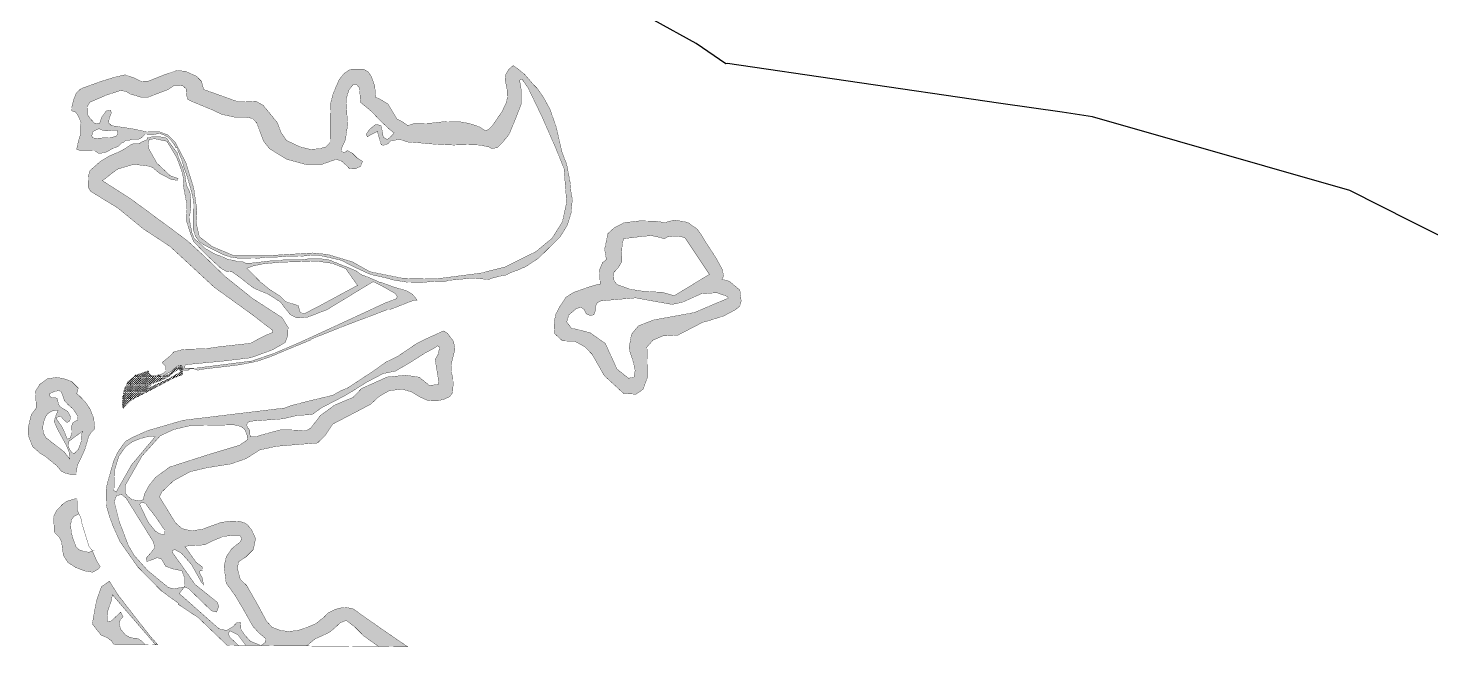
# Model space of a CAD drawing. Header units: metres. Extents: x 319750 to 415268, y 1725605 to 1842937.
# Drawn here: x 323609 to 328339, y 1824958 to 1827046 of the extents above; entities that cross this region are included whole.
import ezdxf

# ---------------------------------------------------------------- set-up
doc = ezdxf.new("R2010")
doc.units = ezdxf.units.M
doc.header["$MEASUREMENT"] = 0
doc.layers.add('DISTRICT BOUNDRY', color=86, linetype='Continuous')
doc.layers.add('MANGROOVES BUFFER ZONE', color=120, linetype='Continuous')

msp = doc.modelspace()

# ---------------------------------------------------------------- hatches: boundary and pattern name
at = {"layer": 'MANGROOVES BUFFER ZONE'}
h = msp.add_hatch(dxfattribs=at)
h.set_pattern_fill('GRASS', color=256, scale=5)
h.paths.add_polyline_path([(324449.5, 1826726.2), (324401.2, 1826785.4), (324376.2, 1826799.1), (324348.9, 1826797.8), (324318.2, 1826796.6), (324200.6, 1826838.7), (324193, 1826866.5), (324176.7, 1826883), (324139.4, 1826900.2), (324109.5, 1826902.3), (324068.2, 1826888.4), (324015.5, 1826867.2), (323990.5, 1826865.9), (323964.8, 1826878.1), (323935.7, 1826888), (323900.4, 1826880.1), (323854.7, 1826865.9), (323816.3, 1826852), (323786.7, 1826841.4), (323771.3, 1826826.9), (323762.5, 1826805.3), (323755.5, 1826777.4), (323755.8, 1826766.7), (323769.2, 1826762.1), (323777.4, 1826749.6), (323780.2, 1826743.8), (323781.8, 1826741.4), (323787.2, 1826726), (323785.1, 1826710.6), (323785.1, 1826705.2), (323785, 1826697.1), (323784.9, 1826685), (323780.8, 1826673), (323776.6, 1826656.9), (323772.4, 1826636.8), (323784.5, 1826632.6), (323808.6, 1826632.4), (323832.8, 1826632.2), (323844.8, 1826624.1), (323856.9, 1826624), (323873.1, 1826627.9), (323881.2, 1826631.8), (323893.4, 1826639.8), (323905.5, 1826643.7), (323913.6, 1826647.7), (323925.8, 1826659.7), (323929.8, 1826659.6), (323937.9, 1826667.6), (323950, 1826667.5), (323962.1, 1826671.5), (323982.3, 1826671.3), (323990.4, 1826675.3), (323994.5, 1826679.3), (324002.6, 1826687.3), (324014.7, 1826687.2), (324018.7, 1826687.1), (324034.8, 1826687), (324051, 1826690.9), (324063.1, 1826686.8), (324079.1, 1826678.6), (324091.1, 1826666.4), (324103.1, 1826650.1), (324107, 1826642), (324111.1, 1826642), (324115, 1826629.9), (324126.8, 1826601.6), (324134.7, 1826573.3), (324142.6, 1826553), (324154.3, 1826512.6), (324162.1, 1826484.3), (324166, 1826464.2), (324165.8, 1826444), (324165.7, 1826423.8), (324165.4, 1826391.6), (324165.2, 1826367.4), (324173.1, 1826343.1), (324185, 1826326.9), (324201, 1826314.7), (324233.2, 1826298.3), (324265.3, 1826281.9), (324289.4, 1826273.6), (324317.6, 1826269.4), (324337.7, 1826269.2), (324349.8, 1826269.1), (324361.9, 1826269), (324374, 1826268.9), (324382.1, 1826268.8), (324410.3, 1826272.6), (324418.4, 1826272.6), (324438.5, 1826272.4), (324482.9, 1826276), (324527.2, 1826275.7), (324563.6, 1826279.4), (324587.7, 1826279.2), (324628, 1826270.8), (324664.2, 1826262.4), (324712.4, 1826237.9), (324756.5, 1826217.3), (324768.6, 1826213.2), (324788.7, 1826209), (324824.9, 1826200.6), (324837, 1826196.5), (324889.3, 1826188), (324937.7, 1826187.6), (324978, 1826191.3), (325010.3, 1826191), (325014.3, 1826191), (325030.5, 1826194.9), (325107.1, 1826202.3), (325159.5, 1826197.8), (325163.5, 1826197.8), (325171.6, 1826201.8), (325203.9, 1826209.6), (325224.1, 1826213.4), (325228.2, 1826217.4), (325248.4, 1826225.3), (325260.5, 1826229.3), (325276.7, 1826237.2), (325280.7, 1826237.1), (325292.9, 1826245.1), (325329.4, 1826269), (325357.8, 1826297), (325402.5, 1826341), (325427.1, 1826381.1), (325439.5, 1826421.3), (325443.9, 1826469.6), (325440, 1826485.8), (325436.3, 1826526.1), (325428.6, 1826566.5), (325424.7, 1826586.7), (325409, 1826627.2), (325389.5, 1826712), (325369.8, 1826768.6), (325365.9, 1826776.7), (325346, 1826813.1), (325326.1, 1826841.5), (325318.1, 1826849.7), (325314.1, 1826853.7), (325282.2, 1826890.3), (325262.1, 1826906.6), (325244.2, 1826919.6), (325228.9, 1826906), (325219.5, 1826889.7), (325217.1, 1826872.5), (325223.9, 1826838.1), (325224.8, 1826810.4), (325220.9, 1826794), (325206.8, 1826764.2), (325175.3, 1826718), (325161, 1826703.5), (325150.9, 1826699.5), (325128.9, 1826713.5), (325096.1, 1826723.9), (325066.6, 1826729.4), (325013.5, 1826730.2), (324962.9, 1826724.6), (324911.1, 1826723.9), (324889, 1826717), (324867.8, 1826731.7), (324852.2, 1826739.3), (324821.5, 1826790.4), (324793.2, 1826807.1), (324780.2, 1826812.8), (324777.8, 1826850), (324766.1, 1826882.2), (324755.8, 1826898), (324738.7, 1826907.5), (324699.8, 1826907.4), (324689.2, 1826903.4), (324673.1, 1826891.6), (324657.2, 1826870.8), (324646.5, 1826846.9), (324637, 1826823.5), (324628.1, 1826790.6), (324626.6, 1826659.3), (324612.6, 1826644.8), (324592, 1826639), (324560.5, 1826636.3), (324524.3, 1826645.6), (324480.4, 1826666.5), (324461.9, 1826692.4)])
h.paths.add_polyline_path([(323819.1, 1826739.3), (323809.3, 1826752.9), (323808.3, 1826780.4), (323816, 1826795.1), (323874.2, 1826820.2), (323918.9, 1826834.6), (323937.6, 1826832.8), (323952.5, 1826823.5), (323987.4, 1826813.2), (324014.9, 1826813.2), (324080.6, 1826838.4), (324101.2, 1826851.9), (324113.8, 1826852.3), (324130.5, 1826850.9), (324141.2, 1826841.2), (324143.1, 1826818.4), (324147.3, 1826804.9), (324165, 1826796.5), (324228.4, 1826770.4), (324261.9, 1826754.6), (324302.9, 1826745.7), (324339.7, 1826745.7), (324365.3, 1826741.1), (324379.7, 1826725.7), (324402.6, 1826664.3), (324423.2, 1826638.4), (324480.5, 1826603.1), (324543.9, 1826585.8), (324597.9, 1826585.4), (324647.7, 1826603.1), (324665, 1826597.5), (324679.9, 1826584.4), (324692, 1826571.9), (324710.6, 1826570.5), (324730.2, 1826579.3), (324736.2, 1826596.6), (324719, 1826606.8), (324702.2, 1826623.6), (324684.5, 1826632.9), (324676.6, 1826625.9), (324664.5, 1826629.1), (324665.4, 1826639.8), (324678.5, 1826668.2), (324685.9, 1826718), (324680.9, 1826806.2), (324691.1, 1826837.9), (324704.6, 1826855.1), (324715.8, 1826856), (324726.1, 1826843.9), (324729.8, 1826795), (324767, 1826764.3), (324797.8, 1826731.7), (324830.4, 1826701.5), (324842.5, 1826692.2), (324833.7, 1826681), (324820.1, 1826669.8), (324806.2, 1826677.7), (324802.9, 1826698.2), (324799.2, 1826716.4), (324782, 1826721.5), (324760.5, 1826704.7), (324748.9, 1826688), (324752.6, 1826678.7), (324762.4, 1826684.7), (324786.6, 1826697.3), (324793.7, 1826670.2), (324799.8, 1826651.6), (324808.6, 1826650.7), (324822.2, 1826655.3), (324831.9, 1826665.6), (324861.3, 1826670.2), (324889.2, 1826661.4), (324928.4, 1826658.6), (324980.5, 1826653.9), (325043.4, 1826651.1), (325090.5, 1826652.5), (325131.9, 1826651.1), (325162.7, 1826644.6), (325171.2, 1826639.5), (325191.2, 1826642.3), (325207, 1826658.1), (325230.8, 1826687.5), (325252.7, 1826740.5), (325270.8, 1826787.5), (325271.3, 1826838.4), (325266.7, 1826865.4), (325267.6, 1826872.9), (325274.1, 1826873.8), (325294.6, 1826844), (325341.2, 1826747.2), (325386.9, 1826643.2), (325415.8, 1826572), (325424.7, 1826457.6), (325410.2, 1826391.9), (325375.8, 1826337), (325320.8, 1826291.4), (325215.9, 1826239.5), (325134.9, 1826219.1), (324983.5, 1826199.5), (324871.5, 1826201.9), (324761.6, 1826223.8), (324701.5, 1826257.3), (324619.3, 1826282), (324568.6, 1826287.1), (324428.3, 1826278.8), (324300.7, 1826278.8), (324228.9, 1826309), (324186.1, 1826342.1), (324175.4, 1826388.6), (324178.2, 1826429.6), (324167.3, 1826505.7), (324140.8, 1826591.4), (324104.5, 1826661.2), (324080.8, 1826684.9), (324052.9, 1826695.3), (324005.8, 1826696.4), (323960.4, 1826706.1), (323890.1, 1826716.5), (323880.3, 1826725.8), (323882.1, 1826742.1), (323889.6, 1826759.4), (323886.8, 1826768.8), (323872.3, 1826766), (323857.4, 1826745.9), (323849.4, 1826723.5), (323832.6, 1826724.9)], flags=16)
h.paths.add_polyline_path([(323827.6, 1826696.5), (323840.7, 1826703.8), (323848.3, 1826706.1), (323857.1, 1826702), (323873.8, 1826698.8), (323891, 1826700.9), (323908.3, 1826701.2), (323911.8, 1826690.6), (323906.5, 1826681.6), (323889, 1826676.3), (323864.1, 1826675.5), (323838.7, 1826673.4), (323825.8, 1826675.7), (323823.5, 1826682.8)], flags=16)
h = msp.add_hatch(dxfattribs=at)
h.set_pattern_fill('GRASS', color=256, scale=5)
h.paths.add_polyline_path([(324110.9, 1826625.9), (324095, 1826646.2), (324083, 1826662.4), (324079, 1826670.5), (324075, 1826674.6), (324054.9, 1826678.8), (324046.9, 1826678.8), (324034.8, 1826678.9), (324030.7, 1826679), (324026.7, 1826679), (324010.5, 1826675.1), (324010.5, 1826671.1), (324006.5, 1826667.1), (323994.3, 1826663.1), (323982.2, 1826655.2), (323962, 1826655.3), (323953.9, 1826651.4), (323941.8, 1826643.4), (323929.6, 1826635.5), (323913.4, 1826627.5), (323881.1, 1826613.5), (323852, 1826595.6), (323817.4, 1826565.2), (323810.6, 1826542.9), (323810.9, 1826509.8), (323819.9, 1826494.7), (323911.1, 1826438.8), (323997.9, 1826367.7), (324087.2, 1826309.1), (324236.3, 1826171.4), (324357.9, 1826083.7), (324431.1, 1826027.9), (324434.1, 1826018.9), (324416, 1826012), (324389.9, 1825999.4), (324358.8, 1825982.3), (324255.2, 1825971), (324209.1, 1825964.2), (324132.2, 1825961.8), (324100, 1825953), (324087.8, 1825939.8), (324060.1, 1825917.2), (324072.7, 1825904.5), (324072.6, 1825900.5), (324072.6, 1825896.4), (324072.6, 1825892.4), (324072.5, 1825888.4), (324064.4, 1825880.4), (324052.3, 1825876.5), (324056.2, 1825868.4), (324064.3, 1825872.3), (324084.6, 1825884.3), (324092.7, 1825888.2), (324100.8, 1825896.2), (324104.9, 1825900.2), (324108.9, 1825904.2), (324113, 1825904.2), (324113, 1825908.2), (324117, 1825908.2), (324121.1, 1825908.1), (324125.1, 1825908.1), (324129.1, 1825904), (324129.1, 1825900), (324129, 1825896), (324133.1, 1825895.9), (324133, 1825891.9), (324137.1, 1825891.9), (324141.1, 1825891.8), (324145.1, 1825891.8), (324149.1, 1825891.8), (324153.2, 1825895.8), (324157.2, 1825895.7), (324161.3, 1825895.7), (324165.3, 1825895.7), (324169.3, 1825895.6), (324181.4, 1825891.5), (324197.5, 1825895.4), (324201.6, 1825895.4), (324298.4, 1825906.7), (324326.7, 1825910.5), (324383.2, 1825922.1), (324427.7, 1825937.8), (324484.3, 1825961.6), (324561.2, 1825993.2), (324565.2, 1825997.2), (324674.4, 1826040.6), (324820, 1826095.8), (324828.1, 1826095.8), (324909, 1826127.4), (324921.1, 1826127.3), (324905.1, 1826147.5), (324885, 1826159.8), (324840.8, 1826172.3), (324796.6, 1826188.8), (324792.6, 1826188.8), (324784.5, 1826192.9), (324764.5, 1826201.1), (324756.4, 1826205.2), (324732.3, 1826213.5), (324716.3, 1826225.7), (324688.2, 1826238.1), (324656, 1826250.4), (324648, 1826254.5), (324644, 1826254.5), (324627.9, 1826262.7), (324599.7, 1826267), (324579.6, 1826267.2), (324555.4, 1826267.4), (324527.1, 1826263.6), (324494.9, 1826263.9), (324470.7, 1826264.1), (324450.5, 1826260.2), (324426.3, 1826260.4), (324394.1, 1826256.6), (324361.8, 1826252.9), (324345.6, 1826253), (324341.6, 1826253), (324333.6, 1826257.1), (324313.4, 1826257.3), (324305.4, 1826261.4), (324281.3, 1826265.6), (324273.2, 1826269.7), (324265.2, 1826273.8), (324241.1, 1826282.1), (324205, 1826302.6), (324189, 1826318.8), (324169, 1826335.1), (324161.1, 1826355.3), (324157.2, 1826375.5), (324153.3, 1826395.7), (324153.5, 1826411.8), (324157.8, 1826444.1), (324157.9, 1826460.2), (324154.1, 1826492.5), (324142.3, 1826516.8), (324138.5, 1826545), (324130.6, 1826573.3), (324118.8, 1826601.6)])
h.paths.add_polyline_path([(324008, 1826581.3), (324027.7, 1826576.3), (324052, 1826555.6), (324090.6, 1826535.5), (324111.7, 1826531.8), (324114.4, 1826538.2), (324087.8, 1826547.8), (324042.9, 1826590), (324014.9, 1826640), (324013.5, 1826660.6), (324018.1, 1826670.7), (324036.9, 1826672.1), (324076.8, 1826663.9), (324110.2, 1826608), (324128.9, 1826557), (324133, 1826532.9), (324131.8, 1826515.6), (324143.3, 1826453.9), (324144.5, 1826434.1), (324142.8, 1826414.3), (324142.5, 1826395), (324157.2, 1826349.7), (324166.6, 1826325.9), (324207.8, 1826282.8), (324258.5, 1826235.5), (324278, 1826224.3), (324295.6, 1826223.7), (324316, 1826209.6), (324370.4, 1826167.8), (324419.3, 1826147.4), (324460.5, 1826121), (324472.6, 1826104.6), (324492.5, 1826079), (324515, 1826067.7), (324552.6, 1826070.9), (324617.1, 1826095.9), (324772, 1826190.3), (324804.8, 1826174.2), (324847.1, 1826149.8), (324853.4, 1826139.4), (324850.8, 1826132.6), (324815.7, 1826119.7), (324683.6, 1826058.5), (324519.3, 1825982.8), (324438.6, 1825948.5), (324363.5, 1825922.7), (324177.6, 1825899), (324136.8, 1825898.5), (324138.1, 1825910.1), (324268.4, 1825922.5), (324359.2, 1825933.5), (324434, 1825960.6), (324475.8, 1825985.3), (324484, 1826007.8), (324485.4, 1826036.2), (324464.8, 1826069.2), (324364.7, 1826134.2), (324274.3, 1826206.6), (324200, 1826278.6), (324143.5, 1826330.2), (324058.1, 1826393.5), (323956.2, 1826468.7), (323859.3, 1826530.9), (323909.8, 1826569.8), (323964.4, 1826585.9)], flags=16)
h.paths.add_polyline_path([(324346.7, 1826235.7), (324366.2, 1826242.9), (324400.3, 1826250.1), (324460.8, 1826255.9), (324530.6, 1826257.7), (324582.2, 1826259.6), (324634.2, 1826252.1), (324679.7, 1826234.2), (324719.3, 1826177.8), (324586.4, 1826106), (324539.5, 1826082), (324527, 1826086), (324524.2, 1826091.8), (324519.8, 1826109.5), (324495.2, 1826117.3), (324476.4, 1826123.6), (324458.5, 1826141.3), (324423.7, 1826163.5), (324391.6, 1826189.6)], flags=16)
h = msp.add_hatch(dxfattribs=at)
h.set_pattern_fill('GRASS', color=256, scale=5)
h.paths.add_polyline_path([(325949.7, 1826231.3), (325929.4, 1826268.6), (325895.1, 1826321.4), (325879.1, 1826348), (325863.8, 1826368.3), (325832.8, 1826390.3), (325787.9, 1826398.4), (325753.3, 1826388.8), (325743.7, 1826391.4), (325720.6, 1826394.5), (325670.9, 1826395.3), (325618.2, 1826389.1), (325585.3, 1826372.1), (325563.8, 1826352.5), (325552.7, 1826299.8), (325558.6, 1826264.8), (325545.7, 1826254.6), (325535.5, 1826230.5), (325537.7, 1826181.8), (325527.7, 1826180.4), (325502.7, 1826173.2), (325447.7, 1826153.8), (325422.5, 1826137.9), (325401.7, 1826106.4), (325388.2, 1826080.7), (325382, 1826051.7), (325383.9, 1826015.3), (325410.6, 1825990.4), (325451.9, 1825989.2), (325485.9, 1825970.5), (325510.4, 1825945.3), (325552.1, 1825872.5), (325616.8, 1825813.1), (325658.8, 1825810.5), (325682.5, 1825827.2), (325697.1, 1825867.2), (325696.6, 1825942.1), (325695.4, 1825969.6), (325715.5, 1825992.6), (325749.4, 1826007.1), (325800.2, 1826010), (325883.8, 1826053.2), (325906.3, 1826059.2), (325954.6, 1826074.6), (325994.9, 1826096), (326008.6, 1826107.6), (326013.2, 1826124.9), (326008.7, 1826162.1), (325973.3, 1826191.4), (325947.9, 1826198.6), (325954.3, 1826207.8)])
h.paths.add_polyline_path([(325582.2, 1826219.8), (325598, 1826236.6), (325611, 1826257.7), (325611, 1826275), (325609.1, 1826280.3), (325612.5, 1826319.7), (325617.3, 1826335.5), (325651.4, 1826339.4), (325677.3, 1826342.8), (325710.5, 1826345.6), (325731.7, 1826341.3), (325754.3, 1826335.1), (325764.8, 1826341.3), (325790.8, 1826344.2), (325811.5, 1826342.3), (325824.9, 1826337), (325906.2, 1826215), (325787.4, 1826142.9), (325747.1, 1826154.4), (325686.5, 1826157.3), (325639.4, 1826164.5), (325595.1, 1826180.4), (325584.6, 1826192.4)], flags=16)
h.paths.add_polyline_path([(325657.6, 1826135.6), (325717.2, 1826124.5), (325779.7, 1826113.5), (325815.3, 1826120.7), (325878.7, 1826149.5), (325931.1, 1826152.9), (325965.2, 1826140.8), (325969.6, 1826134.6), (325855.2, 1826086.1), (325718.1, 1826061.1), (325666.7, 1826041.2), (325643.1, 1826012.9), (325634.9, 1825963.9), (325650.3, 1825915.9), (325655.6, 1825890.4), (325651.8, 1825867.8), (325633, 1825864.5), (325594.6, 1825895.2), (325555.1, 1825981.7), (325504.2, 1826017.7), (325465.7, 1826027.8), (325440.7, 1826033.6), (325424.9, 1826054.2), (325432.1, 1826078.2), (325458, 1826099.9), (325472.9, 1826103.7), (325483.5, 1826096.5), (325490.7, 1826081.6), (325503.2, 1826076.3), (325516.2, 1826078.2), (325521.5, 1826092.2), (325522.4, 1826108.5), (325528.2, 1826119.1), (325540.3, 1826125.5)], flags=16)
h = msp.add_hatch(dxfattribs=at)
h.set_pattern_fill('GRASS', color=256, scale=5)
h.paths.add_polyline_path([(325041.7, 1825840.6), (325041.4, 1825861.1), (325035.9, 1825886.1), (325034.7, 1825909.1), (325047.9, 1825961.8), (325043.4, 1825988.2), (325023.5, 1826015.6), (325009.6, 1826024.2), (324952.2, 1825998), (324944.1, 1825994), (324919.8, 1825982.1), (324855, 1825938.3), (324814.5, 1825918.5), (324769.9, 1825886.6), (324733.4, 1825862.7), (324709.1, 1825846.8), (324684.8, 1825830.9), (324664.6, 1825823), (324636.2, 1825807.1), (324555.4, 1825787.6), (324494.8, 1825772), (324474.6, 1825764.1), (324224.4, 1825733.9), (324131.6, 1825722.6), (324050.8, 1825699.1), (324010.4, 1825687.3), (323957.8, 1825663.6), (323937.5, 1825651.6), (323925.3, 1825635.6), (323909, 1825611.6), (323896.6, 1825583.4), (323884.2, 1825539.2), (323875.9, 1825511), (323871.7, 1825486.9), (323871.3, 1825438.5), (323883, 1825398.1), (323894.8, 1825365.7), (323918.6, 1825313.1), (323978.3, 1825228), (324014.3, 1825191.4), (324054.3, 1825150.7), (324058.3, 1825146.7), (324114.4, 1825105.9), (324114.3, 1825101.8), (324182.5, 1825056.9), (324186.5, 1825052.9), (324258.5, 1824983.7), (324279.7, 1824963.4), (324318.2, 1824963.1), (324288, 1824991.5), (324283.7, 1825002.9), (324289.4, 1825012.3), (324316.3, 1824998.6), (324343.2, 1824962.8), (324394.2, 1824962.4), (324357.8, 1824977.4), (324339.9, 1824997.2), (324326.7, 1825016.1), (324325.7, 1825031.2), (324324.8, 1825041.1), (324311.1, 1825038.7), (324299.3, 1825026), (324277.6, 1825013.2), (324252.1, 1825019.4), (324128.8, 1825128.8), (324118.5, 1825137.3), (324126, 1825148.2), (324136.4, 1825160.5), (324099.5, 1825153.9), (324081.9, 1825158.2), (324012.7, 1825215), (323966.2, 1825266.7), (323946.7, 1825300.4), (323916.4, 1825379.7), (323899.3, 1825448), (323906.4, 1825467.4), (323923.5, 1825472.6), (323939.6, 1825459.4), (324029.7, 1825314.6), (324036.4, 1825293.2), (324023.6, 1825276.7), (324007, 1825257.7), (324008.9, 1825245.8), (324026.9, 1825252), (324044, 1825259.1), (324058.2, 1825254.4), (324072.9, 1825229.7), (324098.5, 1825220.7), (324127.4, 1825215), (324137.4, 1825188), (324136.4, 1825160.5), (324150.1, 1825154.3), (324227, 1825079.8), (324244, 1825075.5), (324251.6, 1825093.9), (324246.4, 1825109), (324171.8, 1825168.5), (324126.4, 1825233.3), (324096.7, 1825274.4), (324095.7, 1825283.8), (324103.3, 1825286.2), (324125.5, 1825274.4), (324159.5, 1825236.1), (324193.5, 1825175.3), (324200.5, 1825167.7), (324195.4, 1825191.8), (324185.9, 1825209.7), (324189.2, 1825215.4), (324196.3, 1825216.3), (324195.8, 1825227.7), (324175.1, 1825243.2), (324143.9, 1825288.1), (324137.3, 1825297), (324155.7, 1825299.8), (324203.4, 1825302.2), (324231.7, 1825316.4), (324268.1, 1825331), (324296.4, 1825333.8), (324323.8, 1825333.8), (324329.4, 1825322), (324322.4, 1825310.7), (324295.9, 1825289.9), (324277, 1825262.6), (324269.5, 1825229.1), (324276.6, 1825172.8), (324306.3, 1825132.2), (324337.5, 1825079.4), (324366.3, 1825027.9), (324386.6, 1825005.3), (324408.8, 1824986.8), (324408.3, 1824973.1), (324394.2, 1824962.4), (324547.3, 1824961.1), (324575.7, 1824984.4), (324622, 1825005.6), (324640.9, 1825020.2), (324660.2, 1825038.6), (324681, 1825047.6), (324708.4, 1825027.3), (324740.5, 1824994.8), (324791, 1824959.1), (324888.8, 1824958.3), (324803.1, 1825017.1), (324740.2, 1825061.1), (324704.9, 1825086.4), (324682.5, 1825090.8), (324663.4, 1825089.5), (324643.6, 1825084.4), (324620.2, 1825072.5), (324606.8, 1825058.6), (324578.5, 1825036), (324548.5, 1825023.7), (324519, 1825013.5), (324487.8, 1825010.1), (324459.9, 1825013.3), (324431.1, 1825024.6), (324412.5, 1825045), (324381, 1825103.5), (324345.9, 1825165), (324324.1, 1825185.9), (324314.3, 1825223.5), (324318.6, 1825245.5), (324342.8, 1825261.2), (324368.2, 1825286.6), (324375.7, 1825323.6), (324362.5, 1825352.5), (324349.3, 1825369.2), (324337, 1825377.5), (324314.8, 1825382.8), (324291.8, 1825382.3), (324258.7, 1825377.9), (324196.3, 1825355.1), (324159.7, 1825349.5), (324128.1, 1825356.9), (324105.2, 1825377.1), (324062.1, 1825447.3), (324051.8, 1825464.5), (324059.4, 1825480.7), (324098.8, 1825518.4), (324154.7, 1825548.9), (324210.9, 1825562.3), (324292.7, 1825575.3), (324343.6, 1825593.1), (324390, 1825622.6), (324446, 1825634.8), (324519.1, 1825640.9), (324584.6, 1825646), (324610.4, 1825671.3), (324635.9, 1825709.7), (324724.7, 1825756), (324763.9, 1825776.6), (324788.9, 1825800), (324802.3, 1825808.8), (324826.9, 1825822.6), (324870, 1825827.7), (324901.9, 1825818.1), (324928.4, 1825801.8), (324957, 1825789.2), (324986.2, 1825787.7), (325010.2, 1825793), (325030.3, 1825802.2), (325040.1, 1825815.7)])
h.paths.add_polyline_path([(324991.6, 1825843.6), (324962, 1825839.8), (324927.6, 1825867.9), (324882.2, 1825874.6), (324819.1, 1825868.4), (324733.1, 1825829.7), (324704.8, 1825800), (324642.2, 1825773.8), (324593.9, 1825738.4), (324561.9, 1825696.4), (324545.7, 1825686.8), (324504.1, 1825689.7), (324461.1, 1825690.7), (324395.2, 1825673), (324376, 1825666.3), (324357.9, 1825666.3), (324356.5, 1825676.3), (324356, 1825689.2), (324347.4, 1825699.3), (324346.4, 1825707.4), (324348.8, 1825714.1), (324356, 1825719.3), (324467.3, 1825727.4), (324517.9, 1825739.3), (324550.4, 1825740.8), (324568.1, 1825742.7), (324597.3, 1825764.2), (324642.2, 1825787.6), (324673.7, 1825803.8), (324701.9, 1825820.5), (324749.7, 1825850.6), (324805.3, 1825879.9), (324848.3, 1825888.9), (324898.9, 1825918.6), (324946.7, 1825949.1), (324976.4, 1825964.9), (324990.2, 1825974), (324996.4, 1825968.7), (324991.6, 1825945.8), (324981.1, 1825927.6), (324985.9, 1825899.5), (324993.1, 1825853.6)], flags=16)
h.paths.add_polyline_path([(324346.9, 1825672.2), (324348.3, 1825657), (324322.1, 1825638.5), (324217.5, 1825607.1), (324085.7, 1825564.8), (324037.2, 1825529), (324015.3, 1825500.5), (324001, 1825473.4), (323997.2, 1825454.9), (323986.7, 1825450.6), (323958.7, 1825454.9), (323944.4, 1825466.8), (323936.3, 1825476.8), (323935.9, 1825502.5), (323993, 1825602.3), (324053.8, 1825669.8), (324099, 1825691.2), (324158, 1825705), (324252.7, 1825706), (324302.2, 1825707.4), (324325.9, 1825701.7), (324339.3, 1825692.2)], flags=16)
h.paths.add_polyline_path([(324037.1, 1825667), (323957.2, 1825571.9), (323905.4, 1825480.1), (323898.2, 1825485.9), (323898.7, 1825509.6), (323900.1, 1825553.8), (323914.4, 1825600.9), (323937.2, 1825633.2), (323959.6, 1825649.9), (323985.8, 1825660.3), (324020, 1825669.4)], flags=16)
h.paths.add_polyline_path([(324069.1, 1825352.2), (324069.7, 1825338.5), (324064, 1825336.7), (324052.1, 1825339.7), (324037.8, 1825348.9), (324014, 1825377.8), (323984.8, 1825439.1), (323989.6, 1825445), (323996.7, 1825445), (324004.8, 1825441.8), (324011.9, 1825431.1), (324034, 1825403.4)], flags=16)
h = msp.add_hatch(dxfattribs=at)
h.set_pattern_fill('GRASS', color=256, scale=5)
h.paths.add_polyline_path([(324104.6, 1825868), (324128.9, 1825875.8), (324128.9, 1825883.9), (324129, 1825891.9), (324129, 1825896), (324129.1, 1825900), (324125, 1825900), (324125.1, 1825904.1), (324125.1, 1825908.1), (324121.1, 1825908.1), (324117, 1825908.2), (324117, 1825904.1), (324112.9, 1825900.1), (324108.9, 1825900.2), (324104.8, 1825896.2), (324100.8, 1825892.2), (324092.6, 1825884.2), (324080.5, 1825876.2), (324068.4, 1825872.3), (324060.2, 1825864.3), (324056.2, 1825864.3), (324052.3, 1825876.5), (324048.2, 1825876.5), (324040.1, 1825872.5), (324032.1, 1825872.6), (324028.1, 1825872.6), (324024, 1825872.7), (324020, 1825876.7), (324016, 1825880.8), (324016.1, 1825884.8), (324013.6, 1825889.9), (323970.9, 1825874), (323944.1, 1825851.9), (323933, 1825824.1), (323927.9, 1825799.4), (323926.5, 1825774), (323928.8, 1825762.5), (323952.4, 1825787), (323966.9, 1825796.5), (324052, 1825840.2)])
h.paths.add_polyline_path([(324009.3, 1825826.9), (324026.2, 1825845.8), (324070.9, 1825862.7), (324119.3, 1825897.9), (324121.8, 1825885), (324082.3, 1825861.8), (324027.3, 1825836.4)], flags=16)
h = msp.add_hatch(dxfattribs=at)
h.set_pattern_fill('GRASS', color=256, scale=5)
h.paths.add_polyline_path([(323802.3, 1825783.6), (323782.7, 1825803.9), (323772.7, 1825812.5), (323777.9, 1825831), (323755.2, 1825853.8), (323725.8, 1825864.1), (323703.4, 1825867), (323674.3, 1825862.9), (323648.2, 1825844.2), (323633.7, 1825820.7), (323636.3, 1825764.4), (323619.5, 1825741.7), (323613, 1825715.1), (323609, 1825695.4), (323609.2, 1825671.8), (323623.6, 1825634), (323649, 1825611.3), (323666.7, 1825600.7), (323705.2, 1825569.4), (323720.1, 1825551.4), (323734.4, 1825544.3), (323750.6, 1825539.9), (323771.3, 1825540.1), (323771.4, 1825552.2), (323775.6, 1825572.3), (323783.8, 1825588.4), (323800.2, 1825624.6), (323808.5, 1825652.7), (323812.7, 1825668.8), (323820.9, 1825680.8), (323833.1, 1825692.8), (323830.1, 1825729.5), (323817.6, 1825760.2)])
h.paths.add_polyline_path([(323676.1, 1825745.9), (323690, 1825753.9), (323700.2, 1825756.1), (323710.2, 1825757.3), (323701.7, 1825736.8), (323696.3, 1825718.7), (323707.1, 1825694), (323738, 1825637.3), (323746.5, 1825615.7), (323749.3, 1825596.9), (323749.1, 1825592.1), (323729.2, 1825617.1), (323692, 1825645.4), (323668.7, 1825664.2), (323659.7, 1825680.3), (323658, 1825701), (323662.8, 1825722.1), (323668.5, 1825736.6)], flags=16)
h.paths.add_polyline_path([(323685.9, 1825799.5), (323680.7, 1825806.3), (323682.4, 1825812.9), (323697.5, 1825819.7), (323711.8, 1825822.6), (323719.2, 1825819.7), (323724.9, 1825808.1), (323731.1, 1825789), (323743.4, 1825775.5), (323761.6, 1825759.3), (323777, 1825734.9), (323775.5, 1825723.2), (323765.6, 1825718.1), (323758.8, 1825713.5), (323755.3, 1825702.1), (323755.6, 1825681.4), (323751.9, 1825663.7), (323742.2, 1825658.9), (323738.3, 1825664), (323730.9, 1825684.2), (323721.2, 1825703.6), (323705.8, 1825724.6), (323705.8, 1825732.4), (323712.9, 1825735.2), (323720, 1825734.7), (323727.1, 1825725.8), (323739.7, 1825715), (323749.3, 1825720.7), (323751.9, 1825735.2), (323741.9, 1825752.6), (323728.6, 1825760.5), (323714.6, 1825769.9), (323709.8, 1825782.4), (323708.1, 1825794.7), (323702.7, 1825797.8)], flags=16)
h.paths.add_polyline_path([(323746.5, 1825651.7), (323793.2, 1825686.2), (323789.8, 1825678.5), (323788.9, 1825667.4), (323788.1, 1825652.3), (323778.7, 1825625.8), (323765.6, 1825611.3), (323757.1, 1825612.5), (323749.1, 1825623.6), (323743.1, 1825637.2)], flags=16)
h = msp.add_hatch(dxfattribs=at)
h.set_pattern_fill('GRASS', color=256, scale=5)
h.paths.add_polyline_path([(323780.3, 1825407), (323774.3, 1825419.1), (323774.6, 1825451.4), (323774.7, 1825458.2), (323765.8, 1825457.4), (323738.4, 1825449.1), (323725.5, 1825439.8), (323704.7, 1825418.6), (323694.8, 1825397.7), (323697.1, 1825344.7), (323714.5, 1825327), (323721.7, 1825311.4), (323724.3, 1825289.6), (323728, 1825265.8), (323743, 1825242.8), (323770.1, 1825225.4), (323799.5, 1825214.3), (323826.3, 1825209.8), (323845.5, 1825220.4), (323851.8, 1825228.9), (323841.4, 1825245.2), (323825.6, 1825281.6), (323825.5, 1825281.7), (323814.9, 1825277.6), (323799.5, 1825279), (323780.1, 1825285.8), (323770.1, 1825296.6), (323761.1, 1825319.6), (323754.3, 1825344.5), (323752, 1825368.9), (323754.8, 1825386.5), (323763.8, 1825398.7)])
h = msp.add_hatch(dxfattribs=at)
h.set_pattern_fill('GRASS', color=256, scale=5)
h.paths.add_polyline_path([(323882.7, 1825094.8), (323889.5, 1825114.7), (323892.7, 1825134.1), (324038.3, 1824965.4), (324045.8, 1824965.3), (324020.7, 1824993.8), (323972.9, 1825054.6), (323913, 1825131.7), (323882.6, 1825179.9), (323873.3, 1825173), (323856, 1825161.1), (323848.8, 1825141.2), (323841.2, 1825119.4), (323835.9, 1825097.2), (323831, 1825069.5), (323825.2, 1825035.4), (323854.6, 1824998), (323876.4, 1824988.4), (323890.8, 1824977.4), (323896.6, 1824966.6), (324003.4, 1824965.7), (323991.2, 1824978.3), (323977.7, 1824986.8), (323953.7, 1824988.6), (323936.5, 1824999), (323921.2, 1825017.1), (323915.3, 1825037.4), (323919.8, 1825049.6), (323929.3, 1825059.1), (323921.2, 1825075.4), (323889.1, 1825045.6), (323877.8, 1825043.8), (323875.5, 1825047.4), (323875.1, 1825056.9), (323876.9, 1825077.6)])

# ---------------------------------------------------------------- linework, layer by layer
at = {"layer": 'DISTRICT BOUNDRY'}
msp.add_polyline3d([(328376.2, 1826341.3, 0), (328272.7, 1826393.5, 0), (328065.2, 1826498.2, 0), (327197.7, 1826746.7, 0), (327095.1, 1826761.6, 0), (326888.6, 1826791.8, 0), (326366.1, 1826868.2, 0), (325967.2, 1826926.5, 0), (325961.6, 1826924.7, 0), (325861.2, 1826994.2, 0), (325147.3, 1827388.2, 0)], dxfattribs=at)
at = {"layer": 'MANGROOVES BUFFER ZONE', "const_width": 1, "flags": 128}
for points in [[(325440, 1826485.8), (325436.3, 1826526.1), (325428.6, 1826566.5), (325424.7, 1826586.7), (325409, 1826627.2), (325389.5, 1826712), (325369.8, 1826768.6), (325365.9, 1826776.7), (325346, 1826813.1), (325326.1, 1826841.5), (325318.1, 1826849.7), (325314.1, 1826853.7), (325282.2, 1826890.3), (325262.1, 1826906.6), (325244.2, 1826919.6), (325228.9, 1826906), (325219.5, 1826889.7), (325217.1, 1826872.5), (325223.9, 1826838.1), (325224.8, 1826810.4), (325220.9, 1826794), (325206.8, 1826764.2), (325175.3, 1826718), (325161, 1826703.5), (325150.9, 1826699.5), (325128.9, 1826713.5), (325096.1, 1826723.9), (325066.6, 1826729.4), (325013.5, 1826730.2), (324962.9, 1826724.6), (324911.1, 1826723.9), (324889, 1826717), (324867.8, 1826731.7), (324852.2, 1826739.3), (324821.5, 1826790.4), (324793.2, 1826807.1), (324780.2, 1826812.8), (324777.8, 1826850), (324766.1, 1826882.2), (324755.8, 1826898), (324738.7, 1826907.5), (324699.8, 1826907.4), (324689.2, 1826903.4), (324673.1, 1826891.6), (324657.2, 1826870.8), (324646.5, 1826846.9), (324637, 1826823.5), (324628.1, 1826790.6), (324626.6, 1826659.3), (324612.6, 1826644.8), (324592, 1826639), (324560.5, 1826636.3), (324524.3, 1826645.6), (324480.4, 1826666.5), (324461.9, 1826692.4), (324449.5, 1826726.2), (324401.2, 1826785.4), (324376.2, 1826799.1), (324348.9, 1826797.8), (324318.2, 1826796.6), (324200.6, 1826838.7), (324193, 1826866.5), (324176.7, 1826883), (324139.4, 1826900.2), (324109.5, 1826902.3), (324068.2, 1826888.4), (324015.5, 1826867.2), (323990.5, 1826865.9), (323964.8, 1826878.1), (323935.7, 1826888), (323900.4, 1826880.1), (323854.7, 1826865.9), (323816.3, 1826852), (323786.7, 1826841.4), (323771.3, 1826826.9), (323762.5, 1826805.3), (323755.5, 1826777.4), (323755.8, 1826766.7), (323769.2, 1826762.1), (323777.4, 1826749.6), (323780.2, 1826743.8), (323781.8, 1826741.4), (323787.2, 1826726), (323785.1, 1826710.6), (323785.1, 1826705.2), (323785, 1826697.1), (323784.9, 1826685), (323780.8, 1826673), (323776.6, 1826656.9), (323772.4, 1826636.8), (323784.5, 1826632.6), (323808.6, 1826632.4), (323832.8, 1826632.2), (323844.8, 1826624.1), (323856.9, 1826624), (323873.1, 1826627.9), (323881.2, 1826631.8), (323893.4, 1826639.8), (323905.5, 1826643.7), (323913.6, 1826647.7), (323925.8, 1826659.7), (323929.8, 1826659.6), (323937.9, 1826667.6), (323950, 1826667.5), (323962.1, 1826671.5), (323982.3, 1826671.3), (323990.4, 1826675.3), (323994.5, 1826679.3), (324002.6, 1826687.3), (324014.7, 1826687.2), (324018.7, 1826687.1), (324034.8, 1826687), (324051, 1826690.9), (324063.1, 1826686.8), (324079.1, 1826678.6), (324091.1, 1826666.4), (324103.1, 1826650.1), (324107, 1826642), (324111.1, 1826642), (324115, 1826629.9), (324126.8, 1826601.6), (324134.7, 1826573.3), (324142.6, 1826553), (324154.3, 1826512.6), (324162.1, 1826484.3), (324166, 1826464.2), (324165.8, 1826444), (324165.7, 1826423.8), (324165.4, 1826391.6), (324165.2, 1826367.4), (324173.1, 1826343.1), (324185, 1826326.9), (324201, 1826314.7), (324233.2, 1826298.3), (324265.3, 1826281.9), (324289.4, 1826273.6), (324317.6, 1826269.4), (324337.7, 1826269.2), (324349.8, 1826269.1), (324361.9, 1826269), (324374, 1826268.9), (324382.1, 1826268.8), (324410.3, 1826272.6), (324418.4, 1826272.6), (324438.5, 1826272.4), (324482.9, 1826276), (324527.2, 1826275.7), (324563.6, 1826279.4), (324587.7, 1826279.2), (324628, 1826270.8), (324664.2, 1826262.4), (324712.4, 1826237.9), (324756.5, 1826217.3), (324768.6, 1826213.2), (324788.7, 1826209), (324824.9, 1826200.6), (324837, 1826196.5), (324889.3, 1826188), (324937.7, 1826187.6), (324978, 1826191.3), (325010.3, 1826191), (325014.3, 1826191), (325030.5, 1826194.9), (325107.1, 1826202.3), (325159.5, 1826197.8), (325163.5, 1826197.8), (325171.6, 1826201.8), (325203.9, 1826209.6), (325224.1, 1826213.4), (325228.2, 1826217.4), (325248.4, 1826225.3), (325260.5, 1826229.3), (325276.7, 1826237.2), (325280.7, 1826237.1), (325292.9, 1826245.1), (325329.4, 1826269), (325357.8, 1826297), (325402.5, 1826341), (325427.1, 1826381.1), (325439.5, 1826421.3), (325443.9, 1826469.6)], [(324820, 1826095.8), (324828.1, 1826095.8), (324909, 1826127.4), (324921.1, 1826127.3), (324905.1, 1826147.5), (324885, 1826159.8), (324840.8, 1826172.3), (324796.6, 1826188.8), (324792.6, 1826188.8), (324784.5, 1826192.9), (324764.5, 1826201.1), (324756.4, 1826205.2), (324732.3, 1826213.5), (324716.3, 1826225.7), (324688.2, 1826238.1), (324656, 1826250.4), (324648, 1826254.5), (324644, 1826254.5), (324627.9, 1826262.7), (324599.7, 1826267), (324579.6, 1826267.2), (324555.4, 1826267.4), (324527.1, 1826263.6), (324494.9, 1826263.9), (324470.7, 1826264.1), (324450.5, 1826260.2), (324426.3, 1826260.4), (324394.1, 1826256.6), (324361.8, 1826252.9), (324345.6, 1826253), (324341.6, 1826253), (324333.6, 1826257.1), (324313.4, 1826257.3), (324305.4, 1826261.4), (324281.3, 1826265.6), (324273.2, 1826269.7), (324265.2, 1826273.8), (324241.1, 1826282.1), (324205, 1826302.6), (324189, 1826318.8), (324169, 1826335.1), (324161.1, 1826355.3), (324157.2, 1826375.5), (324153.3, 1826395.7), (324153.5, 1826411.8), (324157.8, 1826444.1), (324157.9, 1826460.2), (324154.1, 1826492.5), (324142.3, 1826516.8), (324138.5, 1826545), (324130.6, 1826573.3), (324118.8, 1826601.6), (324110.9, 1826625.9), (324095, 1826646.2), (324083, 1826662.4), (324079, 1826670.5), (324075, 1826674.6), (324054.9, 1826678.8), (324046.9, 1826678.8), (324034.8, 1826678.9), (324030.7, 1826679), (324026.7, 1826679), (324010.5, 1826675.1), (324010.5, 1826671.1), (324006.5, 1826667.1), (323994.3, 1826663.1), (323982.2, 1826655.2), (323962, 1826655.3), (323953.9, 1826651.4), (323941.8, 1826643.4), (323929.6, 1826635.5), (323913.4, 1826627.5), (323881.1, 1826613.5), (323852, 1826595.6), (323817.4, 1826565.2), (323810.6, 1826542.9), (323810.9, 1826509.8), (323819.9, 1826494.7), (323911.1, 1826438.8), (323997.9, 1826367.7), (324087.2, 1826309.1), (324236.3, 1826171.4), (324357.9, 1826083.7), (324431.1, 1826027.9), (324434.1, 1826018.9), (324416, 1826012), (324389.9, 1825999.4), (324358.8, 1825982.3), (324255.2, 1825971), (324209.1, 1825964.2), (324132.2, 1825961.8), (324100, 1825953), (324087.8, 1825939.8), (324060.1, 1825917.2), (324072.7, 1825904.5), (324072.6, 1825900.5), (324072.6, 1825896.4), (324072.6, 1825892.4), (324072.5, 1825888.4), (324064.4, 1825880.4), (324052.3, 1825876.5), (324056.2, 1825868.4), (324064.3, 1825872.3), (324084.6, 1825884.3), (324092.7, 1825888.2), (324100.8, 1825896.2), (324104.9, 1825900.2), (324108.9, 1825904.2), (324113, 1825904.2), (324113, 1825908.2), (324117, 1825908.2), (324121.1, 1825908.1), (324125.1, 1825908.1), (324129.1, 1825904), (324129.1, 1825900), (324129, 1825896), (324133.1, 1825895.9), (324133, 1825891.9), (324137.1, 1825891.9), (324141.1, 1825891.8), (324145.1, 1825891.8), (324149.1, 1825891.8), (324153.2, 1825895.8), (324157.2, 1825895.7), (324161.3, 1825895.7), (324165.3, 1825895.7), (324169.3, 1825895.6), (324181.4, 1825891.5), (324197.5, 1825895.4), (324201.6, 1825895.4), (324298.4, 1825906.7), (324326.7, 1825910.5), (324383.2, 1825922.1), (324427.7, 1825937.8), (324484.3, 1825961.6), (324561.2, 1825993.2), (324565.2, 1825997.2), (324674.4, 1826040.6)], [(325401.7, 1826106.4), (325422.5, 1826137.9), (325447.7, 1826153.8), (325502.7, 1826173.2), (325527.7, 1826180.4), (325537.7, 1826181.8), (325535.5, 1826230.5), (325545.7, 1826254.6), (325558.6, 1826264.8), (325552.7, 1826299.8), (325563.8, 1826352.5), (325585.3, 1826372.1), (325618.2, 1826389.1), (325670.9, 1826395.3), (325720.6, 1826394.5), (325743.7, 1826391.4), (325753.3, 1826388.8), (325787.9, 1826398.4), (325832.8, 1826390.3), (325863.8, 1826368.3), (325879.1, 1826348), (325895.1, 1826321.4), (325929.4, 1826268.6), (325949.7, 1826231.3), (325954.3, 1826207.8), (325947.9, 1826198.6), (325973.3, 1826191.4), (326008.7, 1826162.1), (326013.2, 1826124.9), (326008.6, 1826107.6), (325994.9, 1826096), (325954.6, 1826074.6), (325906.3, 1826059.2), (325883.8, 1826053.2), (325800.2, 1826010), (325749.4, 1826007.1), (325715.5, 1825992.6), (325695.4, 1825969.6), (325696.6, 1825942.1), (325697.1, 1825867.2), (325682.5, 1825827.2), (325658.8, 1825810.5), (325616.8, 1825813.1), (325552.1, 1825872.5), (325510.4, 1825945.3), (325485.9, 1825970.5), (325451.9, 1825989.2), (325410.6, 1825990.4), (325383.9, 1826015.3), (325382, 1826051.7), (325388.2, 1826080.7)], [(324610.4, 1825671.3), (324635.9, 1825709.7), (324724.7, 1825756), (324763.9, 1825776.6), (324788.9, 1825800), (324802.3, 1825808.8), (324826.9, 1825822.6), (324870, 1825827.7), (324901.9, 1825818.1), (324928.4, 1825801.8), (324957, 1825789.2), (324986.2, 1825787.7), (325010.2, 1825793), (325030.3, 1825802.2), (325040.1, 1825815.7), (325041.7, 1825840.6), (325041.4, 1825861.1), (325035.9, 1825886.1), (325034.7, 1825909.1), (325047.9, 1825961.8), (325043.4, 1825988.2), (325023.5, 1826015.6), (325009.6, 1826024.2), (324952.2, 1825998), (324944.1, 1825994), (324919.8, 1825982.1), (324855, 1825938.3), (324814.5, 1825918.5), (324769.9, 1825886.6), (324733.4, 1825862.7), (324709.1, 1825846.8), (324684.8, 1825830.9), (324664.6, 1825823), (324636.2, 1825807.1), (324555.4, 1825787.6), (324494.8, 1825772), (324474.6, 1825764.1), (324224.4, 1825733.9), (324131.6, 1825722.6), (324050.8, 1825699.1), (324010.4, 1825687.3), (323957.8, 1825663.6), (323937.5, 1825651.6), (323925.3, 1825635.6), (323909, 1825611.6), (323896.6, 1825583.4), (323884.2, 1825539.2), (323875.9, 1825511), (323871.7, 1825486.9), (323871.3, 1825438.5), (323883, 1825398.1), (323894.8, 1825365.7), (323918.6, 1825313.1), (323978.3, 1825228), (324014.3, 1825191.4), (324054.3, 1825150.7), (324058.3, 1825146.7), (324114.4, 1825105.9), (324114.3, 1825101.8), (324182.5, 1825056.9), (324186.5, 1825052.9), (324258.5, 1824983.7), (324279.7, 1824963.4), (324888.8, 1824958.3), (324803.1, 1825017.1), (324740.2, 1825061.1), (324704.9, 1825086.4), (324682.5, 1825090.8), (324663.4, 1825089.5), (324643.6, 1825084.4), (324620.2, 1825072.5), (324606.8, 1825058.6), (324578.5, 1825036), (324548.5, 1825023.7), (324519, 1825013.5), (324487.8, 1825010.1), (324459.9, 1825013.3), (324431.1, 1825024.6), (324412.5, 1825045), (324381, 1825103.5), (324345.9, 1825165), (324324.1, 1825185.9), (324314.3, 1825223.5), (324318.6, 1825245.5), (324342.8, 1825261.2), (324368.2, 1825286.6), (324375.7, 1825323.6), (324362.5, 1825352.5), (324349.3, 1825369.2), (324337, 1825377.5), (324314.8, 1825382.8), (324291.8, 1825382.3), (324258.7, 1825377.9), (324196.3, 1825355.1), (324159.7, 1825349.5), (324128.1, 1825356.9), (324105.2, 1825377.1), (324062.1, 1825447.3), (324051.8, 1825464.5), (324059.4, 1825480.7), (324098.8, 1825518.4), (324154.7, 1825548.9), (324210.9, 1825562.3), (324292.7, 1825575.3), (324343.6, 1825593.1), (324390, 1825622.6), (324446, 1825634.8), (324519.1, 1825640.9), (324584.6, 1825646)], [(324052, 1825840.2), (324104.6, 1825868), (324128.9, 1825875.8), (324128.9, 1825883.9), (324129, 1825891.9), (324129, 1825896), (324129.1, 1825900), (324125, 1825900), (324125.1, 1825904.1), (324125.1, 1825908.1), (324121.1, 1825908.1), (324117, 1825908.2), (324117, 1825904.1), (324112.9, 1825900.1), (324108.9, 1825900.2), (324104.8, 1825896.2), (324100.8, 1825892.2), (324092.6, 1825884.2), (324080.5, 1825876.2), (324068.4, 1825872.3), (324060.2, 1825864.3), (324056.2, 1825864.3), (324052.3, 1825876.5), (324048.2, 1825876.5), (324040.1, 1825872.5), (324032.1, 1825872.6), (324028.1, 1825872.6), (324024, 1825872.7), (324020, 1825876.7), (324016, 1825880.8), (324016.1, 1825884.8), (324013.6, 1825889.9), (323970.9, 1825874), (323944.1, 1825851.9), (323933, 1825824.1), (323927.9, 1825799.4), (323926.5, 1825774), (323928.8, 1825762.5), (323952.4, 1825787), (323966.9, 1825796.5)], [(323812.7, 1825668.8), (323820.9, 1825680.8), (323833.1, 1825692.8), (323830.1, 1825729.5), (323817.6, 1825760.2), (323802.3, 1825783.6), (323782.7, 1825803.9), (323772.7, 1825812.5), (323777.9, 1825831), (323755.2, 1825853.8), (323725.8, 1825864.1), (323703.4, 1825867), (323674.3, 1825862.9), (323648.2, 1825844.2), (323633.7, 1825820.7), (323636.3, 1825764.4), (323619.5, 1825741.7), (323613, 1825715.1), (323609, 1825695.4), (323609.2, 1825671.8), (323623.6, 1825634), (323649, 1825611.3), (323666.7, 1825600.7), (323705.2, 1825569.4), (323720.1, 1825551.4), (323734.4, 1825544.3), (323750.6, 1825539.9), (323771.3, 1825540.1), (323771.4, 1825552.2), (323775.6, 1825572.3), (323783.8, 1825588.4), (323800.2, 1825624.6), (323808.5, 1825652.7)], [(323786.2, 1825394.9), (323774.3, 1825419.1), (323774.6, 1825451.4), (323774.7, 1825458.2), (323765.8, 1825457.4), (323738.4, 1825449.1), (323725.5, 1825439.8), (323704.7, 1825418.6), (323694.8, 1825397.7), (323697.1, 1825344.7), (323714.5, 1825327), (323721.7, 1825311.4), (323724.3, 1825289.6), (323728, 1825265.8), (323743, 1825242.8), (323770.1, 1825225.4), (323799.5, 1825214.3), (323826.3, 1825209.8), (323845.5, 1825220.4), (323851.8, 1825228.9), (323841.4, 1825245.2), (323825.6, 1825281.6), (323813.6, 1825297.9), (323790.1, 1825374.7)], [(323972.9, 1825054.6), (323913, 1825131.7), (323882.6, 1825179.9), (323873.3, 1825173), (323856, 1825161.1), (323848.8, 1825141.2), (323841.2, 1825119.4), (323835.9, 1825097.2), (323831, 1825069.5), (323825.2, 1825035.4), (323854.6, 1824998), (323876.4, 1824988.4), (323890.8, 1824977.4), (323896.6, 1824966.6), (324045.8, 1824965.3), (324020.7, 1824993.8)]]:
    msp.add_lwpolyline(points, close=True, dxfattribs=at)
at = {"layer": 'MANGROOVES BUFFER ZONE', "const_width": 1}
for points in [[(323816, 1826795.1), (323874.2, 1826820.2), (323918.9, 1826834.6), (323937.6, 1826832.8), (323952.5, 1826823.5), (323987.4, 1826813.2), (324014.9, 1826813.2), (324080.6, 1826838.4), (324101.2, 1826851.9), (324113.8, 1826852.3), (324130.5, 1826850.9), (324141.2, 1826841.2), (324143.1, 1826818.4), (324147.3, 1826804.9), (324165, 1826796.5), (324228.4, 1826770.4), (324261.9, 1826754.6), (324302.9, 1826745.7), (324339.7, 1826745.7), (324365.3, 1826741.1), (324379.7, 1826725.7), (324402.6, 1826664.3), (324423.2, 1826638.4), (324480.5, 1826603.1), (324543.9, 1826585.8), (324597.9, 1826585.4), (324647.7, 1826603.1), (324665, 1826597.5), (324679.9, 1826584.4), (324692, 1826571.9), (324710.6, 1826570.5), (324730.2, 1826579.3), (324736.2, 1826596.6), (324719, 1826606.8), (324702.2, 1826623.6), (324684.5, 1826632.9), (324676.6, 1826625.9), (324664.5, 1826629.1), (324665.4, 1826639.8), (324678.5, 1826668.2), (324685.9, 1826718), (324680.9, 1826806.2), (324691.1, 1826837.9), (324704.6, 1826855.1), (324715.8, 1826856), (324726.1, 1826843.9), (324729.8, 1826795), (324767, 1826764.3), (324797.8, 1826731.7), (324830.4, 1826701.5), (324842.5, 1826692.2), (324833.7, 1826681), (324820.1, 1826669.8), (324806.2, 1826677.7), (324802.9, 1826698.2), (324799.2, 1826716.4), (324782, 1826721.5), (324760.5, 1826704.7), (324748.9, 1826688), (324752.6, 1826678.7), (324762.4, 1826684.7), (324786.6, 1826697.3), (324793.7, 1826670.2), (324799.8, 1826651.6), (324808.6, 1826650.7), (324822.2, 1826655.3), (324831.9, 1826665.6), (324861.3, 1826670.2), (324889.2, 1826661.4), (324928.4, 1826658.6), (324980.5, 1826653.9), (325043.4, 1826651.1), (325090.5, 1826652.5), (325131.9, 1826651.1), (325162.7, 1826644.6), (325171.2, 1826639.5), (325191.2, 1826642.3), (325207, 1826658.1), (325230.8, 1826687.5), (325252.7, 1826740.5), (325270.8, 1826787.5), (325271.3, 1826838.4), (325266.7, 1826865.4), (325267.6, 1826872.9), (325274.1, 1826873.8), (325294.6, 1826844), (325341.2, 1826747.2), (325386.9, 1826643.2), (325415.8, 1826572), (325424.7, 1826457.6), (325410.2, 1826391.9), (325375.8, 1826337), (325320.8, 1826291.4), (325215.9, 1826239.5), (325134.9, 1826219.1), (324983.5, 1826199.5), (324871.5, 1826201.9), (324761.6, 1826223.8), (324701.5, 1826257.3), (324619.3, 1826282), (324568.6, 1826287.1), (324428.3, 1826278.8), (324300.7, 1826278.8), (324228.9, 1826309), (324186.1, 1826342.1), (324175.4, 1826388.6), (324178.2, 1826429.6), (324167.3, 1826505.7), (324140.8, 1826591.4), (324104.5, 1826661.2), (324080.8, 1826684.9), (324052.9, 1826695.3), (324005.8, 1826696.4), (323960.4, 1826706.1), (323890.1, 1826716.5), (323880.3, 1826725.8), (323882.1, 1826742.1), (323889.6, 1826759.4), (323886.8, 1826768.8), (323872.3, 1826766), (323857.4, 1826745.9), (323849.4, 1826723.5), (323832.6, 1826724.9), (323819.1, 1826739.3), (323809.3, 1826752.9), (323808.3, 1826780.4)], [(323840.7, 1826703.8), (323827.6, 1826696.5), (323823.5, 1826682.8), (323825.8, 1826675.7), (323838.7, 1826673.4), (323864.1, 1826675.5), (323889, 1826676.3), (323906.5, 1826681.6), (323911.8, 1826690.6), (323908.3, 1826701.2), (323891, 1826700.9), (323873.8, 1826698.8), (323857.1, 1826702), (323848.3, 1826706.1)], [(324519.3, 1825982.8), (324438.6, 1825948.5), (324363.5, 1825922.7), (324177.6, 1825899), (324136.8, 1825898.5), (324138.1, 1825910.1), (324268.4, 1825922.5), (324359.2, 1825933.5), (324434, 1825960.6), (324475.8, 1825985.3), (324484, 1826007.8), (324485.4, 1826036.2), (324464.8, 1826069.2), (324364.7, 1826134.2), (324274.3, 1826206.6), (324200, 1826278.6), (324143.5, 1826330.2), (324058.1, 1826393.5), (323956.2, 1826468.7), (323859.3, 1826530.9), (323909.8, 1826569.8), (323964.4, 1826585.9), (324008, 1826581.3), (324027.7, 1826576.3), (324052, 1826555.6), (324090.6, 1826535.5), (324111.7, 1826531.8), (324114.4, 1826538.2), (324087.8, 1826547.8), (324042.9, 1826590), (324014.9, 1826640), (324013.5, 1826660.6), (324018.1, 1826670.7), (324036.9, 1826672.1), (324076.8, 1826663.9), (324110.2, 1826608), (324128.9, 1826557), (324133, 1826532.9), (324131.8, 1826515.6), (324143.3, 1826453.9), (324144.5, 1826434.1), (324142.8, 1826414.3), (324142.5, 1826395), (324157.2, 1826349.7), (324166.6, 1826325.9), (324207.8, 1826282.8), (324258.5, 1826235.5), (324278, 1826224.3), (324295.6, 1826223.7), (324316, 1826209.6), (324370.4, 1826167.8), (324419.3, 1826147.4), (324460.5, 1826121), (324472.6, 1826104.6), (324492.5, 1826079), (324515, 1826067.7), (324552.6, 1826070.9), (324617.1, 1826095.9), (324772, 1826190.3), (324804.8, 1826174.2), (324847.1, 1826149.8), (324853.4, 1826139.4), (324850.8, 1826132.6), (324815.7, 1826119.7), (324683.6, 1826058.5)], [(325787.4, 1826142.9), (325906.2, 1826215), (325824.9, 1826337), (325811.5, 1826342.3), (325790.8, 1826344.2), (325764.8, 1826341.3), (325754.3, 1826335.1), (325731.7, 1826341.3), (325710.5, 1826345.6), (325677.3, 1826342.8), (325651.4, 1826339.4), (325617.3, 1826335.5), (325612.5, 1826319.7), (325609.1, 1826280.3), (325611, 1826275), (325611, 1826257.7), (325598, 1826236.6), (325582.2, 1826219.8), (325584.6, 1826192.4), (325595.1, 1826180.4), (325639.4, 1826164.5), (325686.5, 1826157.3), (325747.1, 1826154.4)], [(324346.7, 1826235.7), (324391.6, 1826189.6), (324423.7, 1826163.5), (324458.5, 1826141.3), (324476.4, 1826123.6), (324495.2, 1826117.3), (324519.8, 1826109.5), (324524.2, 1826091.8), (324527, 1826086), (324539.5, 1826082), (324586.4, 1826106), (324719.3, 1826177.8), (324679.7, 1826234.2), (324634.2, 1826252.1), (324582.2, 1826259.6), (324530.6, 1826257.7), (324460.8, 1826255.9), (324400.3, 1826250.1), (324366.2, 1826242.9)], [(325540.3, 1826125.5), (325657.6, 1826135.6), (325717.2, 1826124.5), (325779.7, 1826113.5), (325815.3, 1826120.7), (325878.7, 1826149.5), (325931.1, 1826152.9), (325965.2, 1826140.8), (325969.6, 1826134.6), (325855.2, 1826086.1), (325718.1, 1826061.1), (325666.7, 1826041.2), (325643.1, 1826012.9), (325634.9, 1825963.9), (325650.3, 1825915.9), (325655.6, 1825890.4), (325651.8, 1825867.8), (325633, 1825864.5), (325594.6, 1825895.2), (325555.1, 1825981.7), (325504.2, 1826017.7), (325465.7, 1826027.8), (325440.7, 1826033.6), (325424.9, 1826054.2), (325432.1, 1826078.2), (325458, 1826099.9), (325472.9, 1826103.7), (325483.5, 1826096.5), (325490.7, 1826081.6), (325503.2, 1826076.3), (325516.2, 1826078.2), (325521.5, 1826092.2), (325522.4, 1826108.5), (325528.2, 1826119.1)], [(324356, 1825719.3), (324467.3, 1825727.4), (324517.9, 1825739.3), (324550.4, 1825740.8), (324568.1, 1825742.7), (324597.3, 1825764.2), (324642.2, 1825787.6), (324673.7, 1825803.8), (324701.9, 1825820.5), (324749.7, 1825850.6), (324805.3, 1825879.9), (324848.3, 1825888.9), (324898.9, 1825918.6), (324946.7, 1825949.1), (324976.4, 1825964.9), (324990.2, 1825974), (324996.4, 1825968.7), (324991.6, 1825945.8), (324981.1, 1825927.6), (324985.9, 1825899.5), (324993.1, 1825853.6), (324991.6, 1825843.6), (324962, 1825839.8), (324927.6, 1825867.9), (324882.2, 1825874.6), (324819.1, 1825868.4), (324733.1, 1825829.7), (324704.8, 1825800), (324642.2, 1825773.8), (324593.9, 1825738.4), (324561.9, 1825696.4), (324545.7, 1825686.8), (324504.1, 1825689.7), (324461.1, 1825690.7), (324395.2, 1825673), (324376, 1825666.3), (324357.9, 1825666.3), (324356.5, 1825676.3), (324356, 1825689.2), (324347.4, 1825699.3), (324346.4, 1825707.4), (324348.8, 1825714.1)], [(324009.3, 1825826.9), (324026.2, 1825845.8), (324070.9, 1825862.7), (324119.3, 1825897.9), (324121.8, 1825885), (324082.3, 1825861.8), (324027.3, 1825836.4)], [(323705.8, 1825724.6), (323721.2, 1825703.6), (323730.9, 1825684.2), (323738.3, 1825664), (323742.2, 1825658.9), (323751.9, 1825663.7), (323755.6, 1825681.4), (323755.3, 1825702.1), (323758.8, 1825713.5), (323765.6, 1825718.1), (323775.5, 1825723.2), (323777, 1825734.9), (323761.6, 1825759.3), (323743.4, 1825775.5), (323731.1, 1825789), (323724.9, 1825808.1), (323719.2, 1825819.7), (323711.8, 1825822.6), (323697.5, 1825819.7), (323682.4, 1825812.9), (323680.7, 1825806.3), (323685.9, 1825799.5), (323702.7, 1825797.8), (323708.1, 1825794.7), (323709.8, 1825782.4), (323714.6, 1825769.9), (323728.6, 1825760.5), (323741.9, 1825752.6), (323751.9, 1825735.2), (323749.3, 1825720.7), (323739.7, 1825715), (323727.1, 1825725.8), (323720, 1825734.7), (323712.9, 1825735.2), (323705.8, 1825732.4)], [(323710.2, 1825757.3), (323701.7, 1825736.8), (323696.3, 1825718.7), (323707.1, 1825694), (323738, 1825637.3), (323746.5, 1825615.7), (323749.3, 1825596.9), (323749.1, 1825592.1), (323729.2, 1825617.1), (323692, 1825645.4), (323668.7, 1825664.2), (323659.7, 1825680.3), (323658, 1825701), (323662.8, 1825722.1), (323668.5, 1825736.6), (323676.1, 1825745.9), (323690, 1825753.9), (323700.2, 1825756.1)], [(323935.9, 1825502.5), (323993, 1825602.3), (324053.8, 1825669.8), (324099, 1825691.2), (324158, 1825705), (324252.7, 1825706), (324302.2, 1825707.4), (324325.9, 1825701.7), (324339.3, 1825692.2), (324346.9, 1825672.2), (324348.3, 1825657), (324322.1, 1825638.5), (324217.5, 1825607.1), (324085.7, 1825564.8), (324037.2, 1825529), (324015.3, 1825500.5), (324001, 1825473.4), (323997.2, 1825454.9), (323986.7, 1825450.6), (323958.7, 1825454.9), (323944.4, 1825466.8), (323936.3, 1825476.8)], [(323793.2, 1825686.2), (323746.5, 1825651.7), (323743.1, 1825637.2), (323749.1, 1825623.6), (323757.1, 1825612.5), (323765.6, 1825611.3), (323778.7, 1825625.8), (323788.1, 1825652.3), (323788.9, 1825667.4), (323789.8, 1825678.5)], [(323905.4, 1825480.1), (323957.2, 1825571.9), (324037.1, 1825667), (324020, 1825669.4), (323985.8, 1825660.3), (323959.6, 1825649.9), (323937.2, 1825633.2), (323914.4, 1825600.9), (323900.1, 1825553.8), (323898.7, 1825509.6), (323898.2, 1825485.9)], [(323966.2, 1825266.7), (324012.7, 1825215), (324081.9, 1825158.2), (324099.5, 1825153.9), (324136.4, 1825160.5), (324137.4, 1825188), (324127.4, 1825215), (324098.5, 1825220.7), (324072.9, 1825229.7), (324058.2, 1825254.4), (324044, 1825259.1), (324026.9, 1825252), (324008.9, 1825245.8), (324007, 1825257.7), (324023.6, 1825276.7), (324036.4, 1825293.2), (324029.7, 1825314.6), (323939.6, 1825459.4), (323923.5, 1825472.6), (323906.4, 1825467.4), (323899.3, 1825448), (323916.4, 1825379.7), (323946.7, 1825300.4)], [(323984.8, 1825439.1), (324014, 1825377.8), (324037.8, 1825348.9), (324052.1, 1825339.7), (324064, 1825336.7), (324069.7, 1825338.5), (324069.1, 1825352.2), (324034, 1825403.4), (324011.9, 1825431.1), (324004.8, 1825441.8), (323996.7, 1825445), (323989.6, 1825445)], [(324408.8, 1824986.8), (324408.3, 1824973.1), (324394.2, 1824962.4), (324357.8, 1824977.4), (324339.9, 1824997.2), (324326.7, 1825016.1), (324325.7, 1825031.2), (324324.8, 1825041.1), (324311.1, 1825038.7), (324299.3, 1825026), (324277.6, 1825013.2), (324252.1, 1825019.4), (324128.8, 1825128.8), (324118.5, 1825137.3), (324126, 1825148.2), (324136.4, 1825160.5), (324150.1, 1825154.3), (324227, 1825079.8), (324244, 1825075.5), (324251.6, 1825093.9), (324246.4, 1825109), (324171.8, 1825168.5), (324126.4, 1825233.3), (324096.7, 1825274.4), (324095.7, 1825283.8), (324103.3, 1825286.2), (324125.5, 1825274.4), (324159.5, 1825236.1), (324193.5, 1825175.3), (324200.5, 1825167.7), (324195.4, 1825191.8), (324185.9, 1825209.7), (324189.2, 1825215.4), (324196.3, 1825216.3), (324195.8, 1825227.7), (324175.1, 1825243.2), (324143.9, 1825288.1), (324137.3, 1825297), (324155.7, 1825299.8), (324203.4, 1825302.2), (324231.7, 1825316.4), (324268.1, 1825331), (324296.4, 1825333.8), (324323.8, 1825333.8), (324329.4, 1825322), (324322.4, 1825310.7), (324295.9, 1825289.9), (324277, 1825262.6), (324269.5, 1825229.1), (324276.6, 1825172.8), (324306.3, 1825132.2), (324337.5, 1825079.4), (324366.3, 1825027.9), (324386.6, 1825005.3)], [(324791, 1824959.1), (324740.5, 1824994.8), (324708.4, 1825027.3), (324681, 1825047.6), (324660.2, 1825038.6), (324640.9, 1825020.2), (324622, 1825005.6), (324575.7, 1824984.4), (324547.3, 1824961.1)]]:
    msp.add_lwpolyline(points, close=True, dxfattribs=at)
for points in [[(323780.3, 1825407), (323763.8, 1825398.7), (323754.8, 1825386.5), (323752, 1825368.9), (323754.3, 1825344.5), (323761.1, 1825319.6), (323770.1, 1825296.6), (323780.1, 1825285.8), (323799.5, 1825279), (323814.9, 1825277.6), (323832.5, 1825284.4)], [(324038.3, 1824965.4), (323892.7, 1825134.1), (323889.5, 1825114.7), (323882.7, 1825094.8), (323876.9, 1825077.6), (323875.1, 1825056.9), (323875.5, 1825047.4), (323877.8, 1825043.8), (323877.8, 1825043.8), (323889.1, 1825045.6), (323921.2, 1825075.4), (323929.3, 1825059.1), (323919.8, 1825049.6), (323915.3, 1825037.4), (323921.2, 1825017.1), (323936.5, 1824999), (323953.7, 1824988.6), (323977.7, 1824986.8), (323991.2, 1824978.3), (324003.4, 1824965.7)], [(324318.2, 1824963.1), (324288, 1824991.5), (324283.7, 1825002.9), (324289.4, 1825012.3), (324316.3, 1824998.6), (324343.2, 1824962.8)]]:
    msp.add_lwpolyline(points, dxfattribs=at)

doc.saveas('drawing.dxf')
